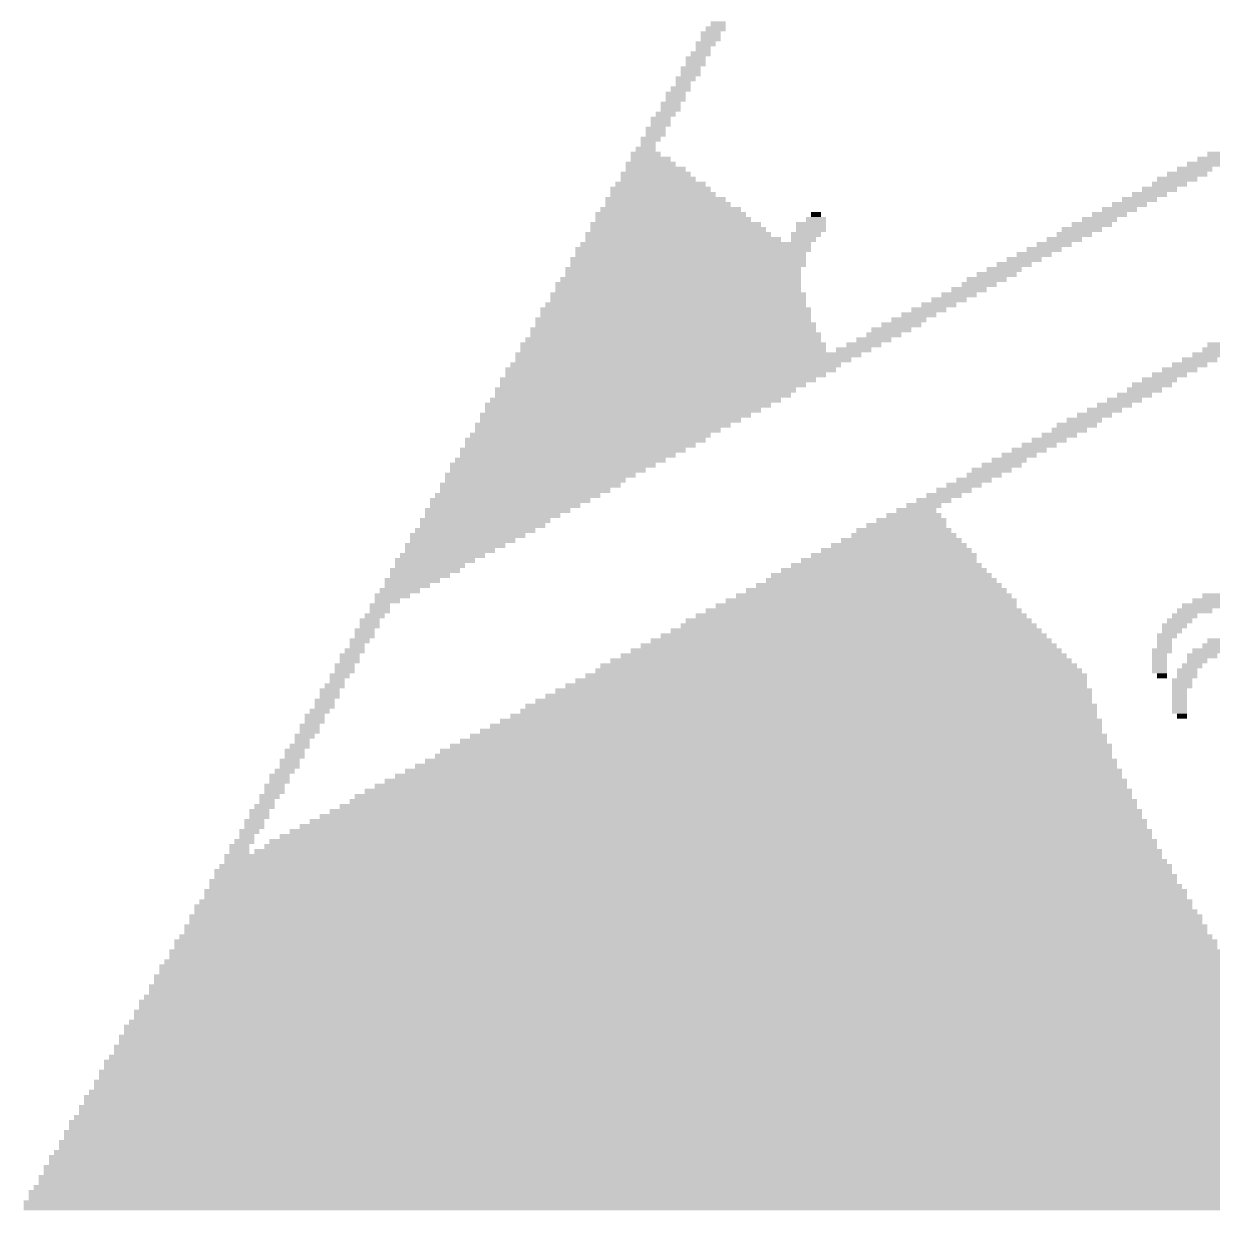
# Model space of a CAD drawing. Header units: inches. Extents: x 0.1 to 13.6, y 0 to 11.7.
# Drawn here: x 0.08 to 6.1, y 0.01 to 6.02 of the extents above; entities that cross this region are included whole.
import ezdxf

# ---------------------------------------------------------------- set-up
doc = ezdxf.new("R2010")
doc.units = ezdxf.units.IN
doc.header["$MEASUREMENT"] = 0

msp = doc.modelspace()

# ---------------------------------------------------------------- linework, layer by layer
for points in [[(3.6368, 6.009), (3.5606, 6.009), (3.6368, 6.0344), (3.5606, 6.0344)], [(3.6114, 5.9582), (3.5098, 5.9582), (3.6114, 5.9836), (3.5098, 5.9836)], [(3.6368, 5.9836), (3.5352, 5.9836), (3.6368, 6.009), (3.5352, 6.009)], [(3.586, 5.9074), (3.4844, 5.9074), (3.586, 5.9328), (3.4844, 5.9328)], [(3.5606, 5.882), (3.4844, 5.882), (3.5606, 5.9074), (3.4844, 5.9074)], [(3.6114, 5.9328), (3.5098, 5.9328), (3.6114, 5.9582), (3.5098, 5.9582)], [(3.5352, 5.8312), (3.4336, 5.8312), (3.5352, 5.8566), (3.4336, 5.8566)], [(3.5606, 5.8566), (3.459, 5.8566), (3.5606, 5.882), (3.459, 5.882)], [(3.5098, 5.7804), (3.4082, 5.7804), (3.5098, 5.8058), (3.4082, 5.8058)], [(3.5098, 5.755), (3.4082, 5.755), (3.5098, 5.7804), (3.4082, 5.7804)], [(3.5352, 5.8058), (3.4336, 5.8058), (3.5352, 5.8312), (3.4336, 5.8312)], [(3.4844, 5.7296), (3.3828, 5.7296), (3.4844, 5.755), (3.3828, 5.755)], [(3.459, 5.7042), (3.3828, 5.7042), (3.459, 5.7296), (3.3828, 5.7296)], [(3.4336, 5.6534), (3.332, 5.6534), (3.4336, 5.6788), (3.332, 5.6788)], [(3.459, 5.6788), (3.3574, 5.6788), (3.459, 5.7042), (3.3574, 5.7042)], [(3.4082, 5.6026), (3.3066, 5.6026), (3.4082, 5.628), (3.3066, 5.628)], [(3.4082, 5.5772), (3.3066, 5.5772), (3.4082, 5.6026), (3.3066, 5.6026)], [(3.4336, 5.628), (3.332, 5.628), (3.4336, 5.6534), (3.332, 5.6534)], [(3.3574, 5.5264), (3.2558, 5.5264), (3.3574, 5.5518), (3.2558, 5.5518)], [(3.3828, 5.5518), (3.2812, 5.5518), (3.3828, 5.5772), (3.2812, 5.5772)], [(3.332, 5.4756), (3.2304, 5.4756), (3.332, 5.501), (3.2304, 5.501)], [(3.3574, 5.501), (3.2558, 5.501), (3.3574, 5.5264), (3.2558, 5.5264)], [(3.3066, 5.4248), (3.205, 5.4248), (3.3066, 5.4502), (3.205, 5.4502)], [(3.2812, 5.3994), (3.205, 5.3994), (3.2812, 5.4248), (3.205, 5.4248)], [(3.332, 5.4502), (3.2304, 5.4502), (3.332, 5.4756), (3.2304, 5.4756)], [(3.3066, 5.3486), (3.1542, 5.3486), (3.3066, 5.374), (3.1542, 5.374)], [(3.2812, 5.374), (3.1796, 5.374), (3.2812, 5.3994), (3.1796, 5.3994)], [(6.253, 5.3486), (6.0752, 5.3486), (6.253, 5.374), (6.0752, 5.374)], [(3.3828, 5.2978), (3.1288, 5.2978), (3.3828, 5.3232), (3.1288, 5.3232)], [(3.4336, 5.2724), (3.1288, 5.2724), (3.4336, 5.2978), (3.1288, 5.2978)], [(3.3574, 5.3232), (3.1542, 5.3232), (3.3574, 5.3486), (3.1542, 5.3486)], [(6.1006, 5.2724), (5.9228, 5.2724), (6.1006, 5.2978), (5.9228, 5.2978)], [(6.1514, 5.2978), (5.9736, 5.2978), (6.1514, 5.3232), (5.9736, 5.3232)], [(6.2022, 5.3232), (6.0244, 5.3232), (6.2022, 5.3486), (6.0244, 5.3486)], [(3.459, 5.247), (3.1034, 5.247), (3.459, 5.2724), (3.1034, 5.2724)], [(3.4844, 5.2216), (3.1034, 5.2216), (3.4844, 5.247), (3.1034, 5.247)], [(6.0244, 5.2216), (5.8212, 5.2216), (6.0244, 5.247), (5.8212, 5.247)], [(6.0752, 5.247), (5.872, 5.247), (6.0752, 5.2724), (5.872, 5.2724)], [(3.5606, 5.1708), (3.0526, 5.1708), (3.5606, 5.1962), (3.0526, 5.1962)], [(3.5352, 5.1962), (3.078, 5.1962), (3.5352, 5.2216), (3.078, 5.2216)], [(5.9228, 5.1708), (5.745, 5.1708), (5.9228, 5.1962), (5.745, 5.1962)], [(5.9736, 5.1962), (5.7958, 5.1962), (5.9736, 5.2216), (5.7958, 5.2216)], [(3.6368, 5.12), (3.0272, 5.12), (3.6368, 5.1454), (3.0272, 5.1454)], [(3.6622, 5.0946), (3.0272, 5.0946), (3.6622, 5.12), (3.0272, 5.12)], [(3.586, 5.1454), (3.0526, 5.1454), (3.586, 5.1708), (3.0526, 5.1708)], [(5.7704, 5.0946), (5.5926, 5.0946), (5.7704, 5.12), (5.5926, 5.12)], [(5.8212, 5.12), (5.6434, 5.12), (5.8212, 5.1454), (5.6434, 5.1454)], [(5.872, 5.1454), (5.6942, 5.1454), (5.872, 5.1708), (5.6942, 5.1708)], [(3.7384, 5.0438), (2.9764, 5.0438), (3.7384, 5.0692), (2.9764, 5.0692)], [(3.713, 5.0692), (3.0018, 5.0692), (3.713, 5.0946), (3.0018, 5.0946)], [(4.1194, 5.0438), (4.0686, 5.0438), (4.1194, 5.0692), (4.0686, 5.0692)], [(5.6688, 5.0438), (5.491, 5.0438), (5.6688, 5.0692), (5.491, 5.0692)], [(5.7196, 5.0692), (5.5418, 5.0692), (5.7196, 5.0946), (5.5418, 5.0946)], [(3.8146, 4.993), (2.951, 4.993), (3.8146, 5.0184), (2.951, 5.0184)], [(3.7638, 5.0184), (2.9764, 5.0184), (3.7638, 5.0438), (2.9764, 5.0438)], [(4.1448, 4.993), (3.9924, 4.993), (4.1448, 5.0184), (3.9924, 5.0184)], [(4.1448, 5.0184), (4.0432, 5.0184), (4.1448, 5.0438), (4.0432, 5.0438)], [(5.5926, 4.993), (5.3894, 4.993), (5.5926, 5.0184), (5.3894, 5.0184)], [(5.618, 5.0184), (5.4402, 5.0184), (5.618, 5.0438), (5.4402, 5.0438)], [(3.8654, 4.9422), (2.9256, 4.9422), (3.8654, 4.9676), (2.9256, 4.9676)], [(3.9162, 4.9168), (2.9256, 4.9168), (3.9162, 4.9422), (2.9256, 4.9422)], [(3.84, 4.9676), (2.951, 4.9676), (3.84, 4.993), (2.951, 4.993)], [(4.1194, 4.9422), (3.967, 4.9422), (4.1194, 4.9676), (3.967, 4.9676)], [(4.094, 4.9168), (3.967, 4.9168), (4.094, 4.9422), (3.967, 4.9422)], [(4.1448, 4.9676), (3.9924, 4.9676), (4.1448, 4.993), (3.9924, 4.993)], [(5.4402, 4.9168), (5.2624, 4.9168), (5.4402, 4.9422), (5.2624, 4.9422)], [(5.491, 4.9422), (5.3132, 4.9422), (5.491, 4.9676), (5.3132, 4.9676)], [(5.5418, 4.9676), (5.3386, 4.9676), (5.5418, 4.993), (5.3386, 4.993)], [(4.0686, 4.866), (2.8748, 4.866), (4.0686, 4.8914), (2.8748, 4.8914)], [(4.0686, 4.8914), (2.9002, 4.8914), (4.0686, 4.9168), (2.9002, 4.9168)], [(5.3386, 4.866), (5.1608, 4.866), (5.3386, 4.8914), (5.1608, 4.8914)], [(5.3894, 4.8914), (5.2116, 4.8914), (5.3894, 4.9168), (5.2116, 4.9168)], [(4.0432, 4.8152), (2.8494, 4.8152), (4.0432, 4.8406), (2.8494, 4.8406)], [(4.0432, 4.8406), (2.8748, 4.8406), (4.0432, 4.866), (2.8748, 4.866)], [(5.237, 4.8152), (5.0592, 4.8152), (5.237, 4.8406), (5.0592, 4.8406)], [(5.2878, 4.8406), (5.11, 4.8406), (5.2878, 4.866), (5.11, 4.866)], [(4.0178, 4.7644), (2.824, 4.7644), (4.0178, 4.7898), (2.824, 4.7898)], [(4.0178, 4.739), (2.824, 4.739), (4.0178, 4.7644), (2.824, 4.7644)], [(4.0432, 4.7898), (2.8494, 4.7898), (4.0432, 4.8152), (2.8494, 4.8152)], [(5.11, 4.739), (4.9068, 4.739), (5.11, 4.7644), (4.9068, 4.7644)], [(5.1354, 4.7644), (4.9576, 4.7644), (5.1354, 4.7898), (4.9576, 4.7898)], [(5.1862, 4.7898), (5.0084, 4.7898), (5.1862, 4.8152), (5.0084, 4.8152)], [(4.0178, 4.6882), (2.7732, 4.6882), (4.0178, 4.7136), (2.7732, 4.7136)], [(4.0178, 4.7136), (2.7986, 4.7136), (4.0178, 4.739), (2.7986, 4.739)], [(5.0084, 4.6882), (4.8306, 4.6882), (5.0084, 4.7136), (4.8306, 4.7136)], [(5.0592, 4.7136), (4.856, 4.7136), (5.0592, 4.739), (4.856, 4.739)], [(4.0432, 4.6374), (2.7478, 4.6374), (4.0432, 4.6628), (2.7478, 4.6628)], [(4.0432, 4.612), (2.7478, 4.612), (4.0432, 4.6374), (2.7478, 4.6374)], [(4.0178, 4.6628), (2.7732, 4.6628), (4.0178, 4.6882), (2.7732, 4.6882)], [(4.856, 4.612), (4.6782, 4.612), (4.856, 4.6374), (4.6782, 4.6374)], [(4.9068, 4.6374), (4.729, 4.6374), (4.9068, 4.6628), (4.729, 4.6628)], [(4.9576, 4.6628), (4.7798, 4.6628), (4.9576, 4.6882), (4.7798, 4.6882)], [(4.0686, 4.5612), (2.697, 4.5612), (4.0686, 4.5866), (2.697, 4.5866)], [(4.0432, 4.5866), (2.7224, 4.5866), (4.0432, 4.612), (2.7224, 4.612)], [(4.7544, 4.5612), (4.5766, 4.5612), (4.7544, 4.5866), (4.5766, 4.5866)], [(4.8052, 4.5866), (4.6274, 4.5866), (4.8052, 4.612), (4.6274, 4.612)], [(4.0686, 4.5104), (2.6716, 4.5104), (4.0686, 4.5358), (2.6716, 4.5358)], [(4.0686, 4.5358), (2.697, 4.5358), (4.0686, 4.5612), (2.697, 4.5612)], [(4.6528, 4.5104), (4.475, 4.5104), (4.6528, 4.5358), (4.475, 4.5358)], [(4.7036, 4.5358), (4.5258, 4.5358), (4.7036, 4.5612), (4.5258, 4.5612)], [(4.094, 4.4596), (2.6462, 4.4596), (4.094, 4.485), (2.6462, 4.485)], [(4.1194, 4.4342), (2.6462, 4.4342), (4.1194, 4.4596), (2.6462, 4.4596)], [(4.094, 4.485), (2.6716, 4.485), (4.094, 4.5104), (2.6716, 4.5104)], [(4.5258, 4.4342), (4.348, 4.4342), (4.5258, 4.4596), (4.348, 4.4596)], [(4.5766, 4.4596), (4.3734, 4.4596), (4.5766, 4.485), (4.3734, 4.485)], [(4.6274, 4.485), (4.4242, 4.485), (4.6274, 4.5104), (4.4242, 4.5104)], [(4.1448, 4.3834), (2.5954, 4.3834), (4.1448, 4.4088), (2.5954, 4.4088)], [(4.1194, 4.4088), (2.6208, 4.4088), (4.1194, 4.4342), (2.6208, 4.4342)], [(4.4242, 4.3834), (4.2464, 4.3834), (4.4242, 4.4088), (4.2464, 4.4088)], [(4.475, 4.4088), (4.2972, 4.4088), (4.475, 4.4342), (4.2972, 4.4342)], [(6.2784, 4.3834), (6.0752, 4.3834), (6.2784, 4.4088), (6.0752, 4.4088)], [(4.3226, 4.3326), (2.57, 4.3326), (4.3226, 4.358), (2.57, 4.358)], [(4.1448, 4.358), (2.5954, 4.358), (4.1448, 4.3834), (2.5954, 4.3834)], [(4.3734, 4.358), (4.1956, 4.358), (4.3734, 4.3834), (4.1956, 4.3834)], [(6.1768, 4.3326), (5.999, 4.3326), (6.1768, 4.358), (5.999, 4.358)], [(6.2276, 4.358), (6.0498, 4.358), (6.2276, 4.3834), (6.0498, 4.3834)], [(4.1956, 4.2564), (2.5192, 4.2564), (4.1956, 4.2818), (2.5192, 4.2818)], [(4.221, 4.2818), (2.5446, 4.2818), (4.221, 4.3072), (2.5446, 4.3072)], [(4.2718, 4.3072), (2.57, 4.3072), (4.2718, 4.3326), (2.57, 4.3326)], [(6.0244, 4.2564), (5.8466, 4.2564), (6.0244, 4.2818), (5.8466, 4.2818)], [(6.0752, 4.2818), (5.8974, 4.2818), (6.0752, 4.3072), (5.8974, 4.3072)], [(6.126, 4.3072), (5.9482, 4.3072), (6.126, 4.3326), (5.9482, 4.3326)], [(4.094, 4.2056), (2.4938, 4.2056), (4.094, 4.231), (2.4938, 4.231)], [(4.1448, 4.231), (2.5192, 4.231), (4.1448, 4.2564), (2.5192, 4.2564)], [(5.9228, 4.2056), (5.745, 4.2056), (5.9228, 4.231), (5.745, 4.231)], [(5.9736, 4.231), (5.7958, 4.231), (5.9736, 4.2564), (5.7958, 4.2564)], [(3.9924, 4.1548), (2.4684, 4.1548), (3.9924, 4.1802), (2.4684, 4.1802)], [(3.967, 4.1294), (2.4684, 4.1294), (3.967, 4.1548), (2.4684, 4.1548)], [(4.0432, 4.1802), (2.4938, 4.1802), (4.0432, 4.2056), (2.4938, 4.2056)], [(5.7958, 4.1294), (5.618, 4.1294), (5.7958, 4.1548), (5.618, 4.1548)], [(5.8466, 4.1548), (5.6688, 4.1548), (5.8466, 4.1802), (5.6688, 4.1802)], [(5.8974, 4.1802), (5.6942, 4.1802), (5.8974, 4.2056), (5.6942, 4.2056)], [(3.8654, 4.0786), (2.4176, 4.0786), (3.8654, 4.104), (2.4176, 4.104)], [(3.9162, 4.104), (2.443, 4.104), (3.9162, 4.1294), (2.443, 4.1294)], [(5.6942, 4.0786), (5.5164, 4.0786), (5.6942, 4.104), (5.5164, 4.104)], [(5.745, 4.104), (5.5672, 4.104), (5.745, 4.1294), (5.5672, 4.1294)], [(3.7638, 4.0278), (2.3922, 4.0278), (3.7638, 4.0532), (2.3922, 4.0532)], [(3.8146, 4.0532), (2.4176, 4.0532), (3.8146, 4.0786), (2.4176, 4.0786)], [(5.5926, 4.0278), (5.4148, 4.0278), (5.5926, 4.0532), (5.4148, 4.0532)], [(5.6434, 4.0532), (5.4656, 4.0532), (5.6434, 4.0786), (5.4656, 4.0786)], [(3.6622, 3.977), (2.3668, 3.977), (3.6622, 4.0024), (2.3668, 4.0024)], [(3.6114, 3.9516), (2.3668, 3.9516), (3.6114, 3.977), (2.3668, 3.977)], [(3.713, 4.0024), (2.3922, 4.0024), (3.713, 4.0278), (2.3922, 4.0278)], [(5.4656, 3.9516), (5.2878, 3.9516), (5.4656, 3.977), (5.2878, 3.977)], [(5.5164, 3.977), (5.3132, 3.977), (5.5164, 4.0024), (5.3132, 4.0024)], [(5.5418, 4.0024), (5.364, 4.0024), (5.5418, 4.0278), (5.364, 4.0278)], [(3.5352, 3.9008), (2.316, 3.9008), (3.5352, 3.9262), (2.316, 3.9262)], [(3.5606, 3.9262), (2.3414, 3.9262), (3.5606, 3.9516), (2.3414, 3.9516)], [(5.364, 3.9008), (5.1862, 3.9008), (5.364, 3.9262), (5.1862, 3.9262)], [(5.4148, 3.9262), (5.237, 3.9262), (5.4148, 3.9516), (5.237, 3.9516)], [(3.4336, 3.85), (2.2906, 3.85), (3.4336, 3.8754), (2.2906, 3.8754)], [(3.4844, 3.8754), (2.316, 3.8754), (3.4844, 3.9008), (2.316, 3.9008)], [(5.2624, 3.85), (5.0846, 3.85), (5.2624, 3.8754), (5.0846, 3.8754)], [(5.3132, 3.8754), (5.1354, 3.8754), (5.3132, 3.9008), (5.1354, 3.9008)], [(3.2812, 3.7738), (2.2398, 3.7738), (3.2812, 3.7992), (2.2398, 3.7992)], [(3.332, 3.7992), (2.2652, 3.7992), (3.332, 3.8246), (2.2652, 3.8246)], [(3.3828, 3.8246), (2.2906, 3.8246), (3.3828, 3.85), (2.2906, 3.85)], [(5.1354, 3.7738), (4.9322, 3.7738), (5.1354, 3.7992), (4.9322, 3.7992)], [(5.1608, 3.7992), (4.983, 3.7992), (5.1608, 3.8246), (4.983, 3.8246)], [(5.2116, 3.8246), (5.0338, 3.8246), (5.2116, 3.85), (5.0338, 3.85)], [(3.1796, 3.723), (2.2144, 3.723), (3.1796, 3.7484), (2.2144, 3.7484)], [(3.2304, 3.7484), (2.2398, 3.7484), (3.2304, 3.7738), (2.2398, 3.7738)], [(5.0338, 3.723), (4.856, 3.723), (5.0338, 3.7484), (4.856, 3.7484)], [(5.0846, 3.7484), (4.8814, 3.7484), (5.0846, 3.7738), (4.8814, 3.7738)], [(3.1034, 3.6722), (2.189, 3.6722), (3.1034, 3.6976), (2.189, 3.6976)], [(3.0526, 3.6468), (2.189, 3.6468), (3.0526, 3.6722), (2.189, 3.6722)], [(3.1288, 3.6976), (2.2144, 3.6976), (3.1288, 3.723), (2.2144, 3.723)], [(4.8814, 3.6468), (4.7036, 3.6468), (4.8814, 3.6722), (4.7036, 3.6722)], [(4.9322, 3.6722), (4.7544, 3.6722), (4.9322, 3.6976), (4.7544, 3.6976)], [(4.983, 3.6976), (4.8052, 3.6976), (4.983, 3.723), (4.8052, 3.723)], [(2.951, 3.596), (2.1382, 3.596), (2.951, 3.6214), (2.1382, 3.6214)], [(3.0018, 3.6214), (2.1636, 3.6214), (3.0018, 3.6468), (2.1636, 3.6468)], [(4.7798, 3.596), (4.602, 3.596), (4.7798, 3.6214), (4.602, 3.6214)], [(4.8306, 3.6214), (4.6528, 3.6214), (4.8306, 3.6468), (4.6528, 3.6468)], [(2.8494, 3.5452), (2.1128, 3.5452), (2.8494, 3.5706), (2.1128, 3.5706)], [(2.9002, 3.5706), (2.1382, 3.5706), (2.9002, 3.596), (2.1382, 3.596)], [(4.7036, 3.5452), (4.5004, 3.5452), (4.7036, 3.5706), (4.5004, 3.5706)], [(4.729, 3.5706), (4.5512, 3.5706), (4.729, 3.596), (4.5512, 3.596)], [(2.7478, 3.4944), (2.0874, 3.4944), (2.7478, 3.5198), (2.0874, 3.5198)], [(2.7224, 3.469), (2.0874, 3.469), (2.7224, 3.4944), (2.0874, 3.4944)], [(2.7986, 3.5198), (2.1128, 3.5198), (2.7986, 3.5452), (2.1128, 3.5452)], [(4.7544, 3.469), (4.348, 3.469), (4.7544, 3.4944), (4.348, 3.4944)], [(4.7544, 3.4944), (4.3988, 3.4944), (4.7544, 3.5198), (4.3988, 3.5198)], [(4.729, 3.5198), (4.4496, 3.5198), (4.729, 3.5452), (4.4496, 3.5452)], [(2.6208, 3.4182), (2.0366, 3.4182), (2.6208, 3.4436), (2.0366, 3.4436)], [(2.6716, 3.4436), (2.062, 3.4436), (2.6716, 3.469), (2.062, 3.469)], [(4.8052, 3.4182), (4.2718, 3.4182), (4.8052, 3.4436), (4.2718, 3.4436)], [(4.7798, 3.4436), (4.2972, 3.4436), (4.7798, 3.469), (4.2972, 3.469)], [(2.5192, 3.3674), (2.0112, 3.3674), (2.5192, 3.3928), (2.0112, 3.3928)], [(2.57, 3.3928), (2.0366, 3.3928), (2.57, 3.4182), (2.0366, 3.4182)], [(4.856, 3.3674), (4.1702, 3.3674), (4.856, 3.3928), (4.1702, 3.3928)], [(4.8306, 3.3928), (4.221, 3.3928), (4.8306, 3.4182), (4.221, 3.4182)], [(2.3668, 3.2912), (1.9604, 3.2912), (2.3668, 3.3166), (1.9604, 3.3166)], [(2.4176, 3.3166), (1.9858, 3.3166), (2.4176, 3.342), (1.9858, 3.342)], [(2.4684, 3.342), (2.0112, 3.342), (2.4684, 3.3674), (2.0112, 3.3674)], [(4.9068, 3.2912), (4.0178, 3.2912), (4.9068, 3.3166), (4.0178, 3.3166)], [(4.9068, 3.3166), (4.0686, 3.3166), (4.9068, 3.342), (4.0686, 3.342)], [(4.8814, 3.342), (4.1194, 3.342), (4.8814, 3.3674), (4.1194, 3.3674)], [(2.2906, 3.2404), (1.935, 3.2404), (2.2906, 3.2658), (1.935, 3.2658)], [(2.316, 3.2658), (1.9604, 3.2658), (2.316, 3.2912), (1.9604, 3.2912)], [(4.9576, 3.2404), (3.9162, 3.2404), (4.9576, 3.2658), (3.9162, 3.2658)], [(4.9322, 3.2658), (3.967, 3.2658), (4.9322, 3.2912), (3.967, 3.2912)], [(2.189, 3.1896), (1.9096, 3.1896), (2.189, 3.215), (1.9096, 3.215)], [(2.2398, 3.215), (1.935, 3.215), (2.2398, 3.2404), (1.935, 3.2404)], [(5.0084, 3.1896), (3.84, 3.1896), (5.0084, 3.215), (3.84, 3.215)], [(4.983, 3.215), (3.8654, 3.215), (4.983, 3.2404), (3.8654, 3.2404)], [(2.0366, 3.1134), (1.8588, 3.1134), (2.0366, 3.1388), (1.8588, 3.1388)], [(2.0874, 3.1388), (1.8842, 3.1388), (2.0874, 3.1642), (1.8842, 3.1642)], [(2.1382, 3.1642), (1.9096, 3.1642), (2.1382, 3.1896), (1.9096, 3.1896)], [(5.0846, 3.1134), (3.6876, 3.1134), (5.0846, 3.1388), (3.6876, 3.1388)], [(5.0592, 3.1388), (3.7384, 3.1388), (5.0592, 3.1642), (3.7384, 3.1642)], [(5.0338, 3.1642), (3.7892, 3.1642), (5.0338, 3.1896), (3.7892, 3.1896)], [(6.2784, 3.1134), (6.0498, 3.1134), (6.2784, 3.1388), (6.0498, 3.1388)], [(1.935, 3.0626), (1.8334, 3.0626), (1.935, 3.088), (1.8334, 3.088)], [(1.9858, 3.088), (1.8588, 3.088), (1.9858, 3.1134), (1.8588, 3.1134)], [(5.11, 3.0626), (3.586, 3.0626), (5.11, 3.088), (3.586, 3.088)], [(5.11, 3.088), (3.6368, 3.088), (5.11, 3.1134), (3.6368, 3.1134)], [(6.38, 3.0626), (5.9482, 3.0626), (6.38, 3.088), (5.9482, 3.088)], [(6.3292, 3.088), (5.999, 3.088), (6.3292, 3.1134), (5.999, 3.1134)], [(1.8842, 2.9864), (1.7826, 2.9864), (1.8842, 3.0118), (1.7826, 3.0118)], [(1.9096, 3.0118), (1.808, 3.0118), (1.9096, 3.0372), (1.808, 3.0372)], [(1.935, 3.0372), (1.8334, 3.0372), (1.935, 3.0626), (1.8334, 3.0626)], [(5.1862, 2.9864), (3.4336, 2.9864), (5.1862, 3.0118), (3.4336, 3.0118)], [(5.1608, 3.0118), (3.4844, 3.0118), (5.1608, 3.0372), (3.4844, 3.0372)], [(5.1354, 3.0372), (3.5352, 3.0372), (5.1354, 3.0626), (3.5352, 3.0626)], [(5.999, 2.9864), (5.872, 2.9864), (5.999, 3.0118), (5.872, 3.0118)], [(6.0244, 3.0118), (5.8974, 3.0118), (6.0244, 3.0372), (5.8974, 3.0372)], [(6.1006, 3.0372), (5.9228, 3.0372), (6.1006, 3.0626), (5.9228, 3.0626)], [(1.8588, 2.9356), (1.7572, 2.9356), (1.8588, 2.961), (1.7572, 2.961)], [(1.8842, 2.961), (1.7826, 2.961), (1.8842, 2.9864), (1.7826, 2.9864)], [(5.237, 2.9356), (3.3574, 2.9356), (5.237, 2.961), (3.3574, 2.961)], [(5.2116, 2.961), (3.4082, 2.961), (5.2116, 2.9864), (3.4082, 2.9864)], [(5.9736, 2.961), (5.8466, 2.961), (5.9736, 2.9864), (5.8466, 2.9864)], [(5.9482, 2.9356), (5.8466, 2.9356), (5.9482, 2.961), (5.8466, 2.961)], [(1.8334, 2.8848), (1.7318, 2.8848), (1.8334, 2.9102), (1.7318, 2.9102)], [(1.8588, 2.9102), (1.7572, 2.9102), (1.8588, 2.9356), (1.7572, 2.9356)], [(5.2878, 2.8848), (3.2558, 2.8848), (5.2878, 2.9102), (3.2558, 2.9102)], [(5.2624, 2.9102), (3.3066, 2.9102), (5.2624, 2.9356), (3.3066, 2.9356)], [(5.9228, 2.9102), (5.8212, 2.9102), (5.9228, 2.9356), (5.8212, 2.9356)], [(5.8974, 2.8848), (5.8212, 2.8848), (5.8974, 2.9102), (5.8212, 2.9102)], [(6.4562, 2.8848), (6.0752, 2.8848), (6.4562, 2.9102), (6.0752, 2.9102)], [(1.7826, 2.8086), (1.681, 2.8086), (1.7826, 2.834), (1.681, 2.834)], [(1.808, 2.834), (1.7064, 2.834), (1.808, 2.8594), (1.7064, 2.8594)], [(1.808, 2.8594), (1.7318, 2.8594), (1.808, 2.8848), (1.7318, 2.8848)], [(5.364, 2.8086), (3.1034, 2.8086), (5.364, 2.834), (3.1034, 2.834)], [(5.3386, 2.834), (3.1542, 2.834), (5.3386, 2.8594), (3.1542, 2.8594)], [(5.3132, 2.8594), (3.205, 2.8594), (5.3132, 2.8848), (3.205, 2.8848)], [(5.8974, 2.834), (5.7958, 2.834), (5.8974, 2.8594), (5.7958, 2.8594)], [(5.872, 2.8086), (5.7958, 2.8086), (5.872, 2.834), (5.7958, 2.834)], [(5.8974, 2.8594), (5.8212, 2.8594), (5.8974, 2.8848), (5.8212, 2.8848)], [(6.126, 2.8086), (5.9736, 2.8086), (6.126, 2.834), (5.9736, 2.834)], [(6.1514, 2.834), (5.999, 2.834), (6.1514, 2.8594), (5.999, 2.8594)], [(6.4816, 2.8594), (6.0498, 2.8594), (6.4816, 2.8848), (6.0498, 2.8848)], [(1.7572, 2.7578), (1.6556, 2.7578), (1.7572, 2.7832), (1.6556, 2.7832)], [(1.7826, 2.7832), (1.681, 2.7832), (1.7826, 2.8086), (1.681, 2.8086)], [(5.4148, 2.7578), (3.0018, 2.7578), (5.4148, 2.7832), (3.0018, 2.7832)], [(5.3894, 2.7832), (3.0526, 2.7832), (5.3894, 2.8086), (3.0526, 2.8086)], [(5.872, 2.7832), (5.7958, 2.7832), (5.872, 2.8086), (5.7958, 2.8086)], [(5.872, 2.7578), (5.7958, 2.7578), (5.872, 2.7832), (5.7958, 2.7832)], [(6.0498, 2.7578), (5.9482, 2.7578), (6.0498, 2.7832), (5.9482, 2.7832)], [(6.0752, 2.7832), (5.9736, 2.7832), (6.0752, 2.8086), (5.9736, 2.8086)], [(1.7318, 2.707), (1.6302, 2.707), (1.7318, 2.7324), (1.6302, 2.7324)], [(1.7572, 2.7324), (1.6556, 2.7324), (1.7572, 2.7578), (1.6556, 2.7578)], [(5.4656, 2.707), (2.9256, 2.707), (5.4656, 2.7324), (2.9256, 2.7324)], [(5.4402, 2.7324), (2.9764, 2.7324), (5.4402, 2.7578), (2.9764, 2.7578)], [(5.872, 2.7324), (5.7958, 2.7324), (5.872, 2.7578), (5.7958, 2.7578)], [(5.872, 2.707), (5.8212, 2.707), (5.872, 2.7324), (5.8212, 2.7324)], [(6.0244, 2.7324), (5.9228, 2.7324), (6.0244, 2.7578), (5.9228, 2.7578)], [(6.0244, 2.707), (5.9228, 2.707), (6.0244, 2.7324), (5.9228, 2.7324)], [(1.681, 2.6308), (1.5794, 2.6308), (1.681, 2.6562), (1.5794, 2.6562)], [(1.7064, 2.6562), (1.6048, 2.6562), (1.7064, 2.6816), (1.6048, 2.6816)], [(1.7064, 2.6816), (1.6302, 2.6816), (1.7064, 2.707), (1.6302, 2.707)], [(5.491, 2.6308), (2.7732, 2.6308), (5.491, 2.6562), (2.7732, 2.6562)], [(5.4656, 2.6562), (2.824, 2.6562), (5.4656, 2.6816), (2.824, 2.6816)], [(5.4656, 2.6816), (2.8748, 2.6816), (5.4656, 2.707), (2.8748, 2.707)], [(5.999, 2.6816), (5.8974, 2.6816), (5.999, 2.707), (5.8974, 2.707)], [(5.999, 2.6562), (5.8974, 2.6562), (5.999, 2.6816), (5.8974, 2.6816)], [(5.9736, 2.6308), (5.8974, 2.6308), (5.9736, 2.6562), (5.8974, 2.6562)], [(1.6556, 2.58), (1.554, 2.58), (1.6556, 2.6054), (1.554, 2.6054)], [(1.681, 2.6054), (1.5794, 2.6054), (1.681, 2.6308), (1.5794, 2.6308)], [(5.491, 2.58), (2.6716, 2.58), (5.491, 2.6054), (2.6716, 2.6054)], [(5.491, 2.6054), (2.7224, 2.6054), (5.491, 2.6308), (2.7224, 2.6308)], [(5.9736, 2.6054), (5.8974, 2.6054), (5.9736, 2.6308), (5.8974, 2.6308)], [(5.9736, 2.58), (5.8974, 2.58), (5.9736, 2.6054), (5.8974, 2.6054)], [(1.6048, 2.5038), (1.5032, 2.5038), (1.6048, 2.5292), (1.5032, 2.5292)], [(1.6302, 2.5292), (1.5286, 2.5292), (1.6302, 2.5546), (1.5286, 2.5546)], [(1.6556, 2.5546), (1.554, 2.5546), (1.6556, 2.58), (1.554, 2.58)], [(5.5164, 2.5038), (2.5446, 2.5038), (5.5164, 2.5292), (2.5446, 2.5292)], [(5.5164, 2.5292), (2.5954, 2.5292), (5.5164, 2.5546), (2.5954, 2.5546)], [(5.5164, 2.5546), (2.6208, 2.5546), (5.5164, 2.58), (2.6208, 2.58)], [(5.9736, 2.5546), (5.8974, 2.5546), (5.9736, 2.58), (5.8974, 2.58)], [(5.9736, 2.5292), (5.8974, 2.5292), (5.9736, 2.5546), (5.8974, 2.5546)], [(5.9736, 2.5038), (5.9228, 2.5038), (5.9736, 2.5292), (5.9228, 2.5292)], [(1.5794, 2.453), (1.4778, 2.453), (1.5794, 2.4784), (1.4778, 2.4784)], [(1.6048, 2.4784), (1.5032, 2.4784), (1.6048, 2.5038), (1.5032, 2.5038)], [(5.5418, 2.453), (2.443, 2.453), (5.5418, 2.4784), (2.443, 2.4784)], [(5.5418, 2.4784), (2.4938, 2.4784), (5.5418, 2.5038), (2.4938, 2.5038)], [(1.554, 2.4022), (1.4524, 2.4022), (1.554, 2.4276), (1.4524, 2.4276)], [(1.5794, 2.4276), (1.4778, 2.4276), (1.5794, 2.453), (1.4778, 2.453)], [(5.5672, 2.4022), (2.3414, 2.4022), (5.5672, 2.4276), (2.3414, 2.4276)], [(5.5418, 2.4276), (2.3922, 2.4276), (5.5418, 2.453), (2.3922, 2.453)], [(1.5032, 2.326), (1.4016, 2.326), (1.5032, 2.3514), (1.4016, 2.3514)], [(1.5286, 2.3514), (1.427, 2.3514), (1.5286, 2.3768), (1.427, 2.3768)], [(1.5286, 2.3768), (1.4524, 2.3768), (1.5286, 2.4022), (1.4524, 2.4022)], [(5.5926, 2.326), (2.189, 2.326), (5.5926, 2.3514), (2.189, 2.3514)], [(5.5926, 2.3514), (2.2398, 2.3514), (5.5926, 2.3768), (2.2398, 2.3768)], [(5.5672, 2.3768), (2.2906, 2.3768), (5.5672, 2.4022), (2.2906, 2.4022)], [(1.4778, 2.2752), (1.3762, 2.2752), (1.4778, 2.3006), (1.3762, 2.3006)], [(1.5032, 2.3006), (1.4016, 2.3006), (1.5032, 2.326), (1.4016, 2.326)], [(5.618, 2.2752), (2.1128, 2.2752), (5.618, 2.3006), (2.1128, 2.3006)], [(5.5926, 2.3006), (2.1636, 2.3006), (5.5926, 2.326), (2.1636, 2.326)], [(1.4524, 2.2244), (1.3508, 2.2244), (1.4524, 2.2498), (1.3508, 2.2498)], [(1.4778, 2.2498), (1.3762, 2.2498), (1.4778, 2.2752), (1.3762, 2.2752)], [(5.6434, 2.2244), (2.0112, 2.2244), (5.6434, 2.2498), (2.0112, 2.2498)], [(5.618, 2.2498), (2.062, 2.2498), (5.618, 2.2752), (2.062, 2.2752)], [(1.4016, 2.1482), (1.3, 2.1482), (1.4016, 2.1736), (1.3, 2.1736)], [(1.427, 2.199), (1.3254, 2.199), (1.427, 2.2244), (1.3254, 2.2244)], [(1.427, 2.1736), (1.3254, 2.1736), (1.427, 2.199), (1.3254, 2.199)], [(5.6688, 2.1482), (1.8588, 2.1482), (5.6688, 2.1736), (1.8588, 2.1736)], [(5.6688, 2.1736), (1.9096, 2.1736), (5.6688, 2.199), (1.9096, 2.199)], [(5.6434, 2.199), (1.9604, 2.199), (5.6434, 2.2244), (1.9604, 2.2244)], [(1.3762, 2.0974), (1.2746, 2.0974), (1.3762, 2.1228), (1.2746, 2.1228)], [(1.4016, 2.1228), (1.3, 2.1228), (1.4016, 2.1482), (1.3, 2.1482)], [(5.6942, 2.0974), (1.7572, 2.0974), (5.6942, 2.1228), (1.7572, 2.1228)], [(5.6942, 2.1228), (1.808, 2.1228), (5.6942, 2.1482), (1.808, 2.1482)], [(1.3508, 2.0466), (1.2492, 2.0466), (1.3508, 2.072), (1.2492, 2.072)], [(1.3508, 2.072), (1.2746, 2.072), (1.3508, 2.0974), (1.2746, 2.0974)], [(5.7196, 2.0466), (1.681, 2.0466), (5.7196, 2.072), (1.681, 2.072)], [(5.7196, 2.072), (1.7318, 2.072), (5.7196, 2.0974), (1.7318, 2.0974)], [(1.3, 1.9704), (1.1984, 1.9704), (1.3, 1.9958), (1.1984, 1.9958)], [(1.3254, 2.0212), (1.2238, 2.0212), (1.3254, 2.0466), (1.2238, 2.0466)], [(1.3254, 1.9958), (1.2238, 1.9958), (1.3254, 2.0212), (1.2238, 2.0212)], [(5.7704, 1.9704), (1.5286, 1.9704), (5.7704, 1.9958), (1.5286, 1.9958)], [(5.745, 1.9958), (1.5794, 1.9958), (5.745, 2.0212), (1.5794, 2.0212)], [(5.745, 2.0212), (1.6302, 2.0212), (5.745, 2.0466), (1.6302, 2.0466)], [(1.2746, 1.9196), (1.173, 1.9196), (1.2746, 1.945), (1.173, 1.945)], [(1.3, 1.945), (1.1984, 1.945), (1.3, 1.9704), (1.1984, 1.9704)], [(5.7958, 1.9196), (1.427, 1.9196), (5.7958, 1.945), (1.427, 1.945)], [(5.7704, 1.945), (1.4778, 1.945), (5.7704, 1.9704), (1.4778, 1.9704)], [(1.2238, 1.8434), (1.1222, 1.8434), (1.2238, 1.8688), (1.1222, 1.8688)], [(1.2492, 1.8688), (1.1476, 1.8688), (1.2492, 1.8942), (1.1476, 1.8942)], [(1.2492, 1.8942), (1.173, 1.8942), (1.2492, 1.9196), (1.173, 1.9196)], [(5.8212, 1.8434), (1.3, 1.8434), (5.8212, 1.8688), (1.3, 1.8688)], [(5.8212, 1.8688), (1.3254, 1.8688), (5.8212, 1.8942), (1.3254, 1.8942)], [(5.7958, 1.8942), (1.3762, 1.8942), (5.7958, 1.9196), (1.3762, 1.9196)], [(5.8466, 1.7926), (1.0968, 1.7926), (5.8466, 1.818), (1.0968, 1.818)], [(1.2238, 1.818), (1.1222, 1.818), (1.2238, 1.8434), (1.1222, 1.8434)], [(5.8466, 1.818), (1.2492, 1.818), (5.8466, 1.8434), (1.2492, 1.8434)], [(5.8974, 1.7418), (1.0714, 1.7418), (5.8974, 1.7672), (1.0714, 1.7672)], [(5.872, 1.7672), (1.0968, 1.7672), (5.872, 1.7926), (1.0968, 1.7926)], [(5.9228, 1.6656), (1.0206, 1.6656), (5.9228, 1.691), (1.0206, 1.691)], [(5.8974, 1.7164), (1.046, 1.7164), (5.8974, 1.7418), (1.046, 1.7418)], [(5.9228, 1.691), (1.046, 1.691), (5.9228, 1.7164), (1.046, 1.7164)], [(5.9736, 1.6148), (0.9952, 1.6148), (5.9736, 1.6402), (0.9952, 1.6402)], [(5.9482, 1.6402), (1.0206, 1.6402), (5.9482, 1.6656), (1.0206, 1.6656)], [(5.999, 1.564), (0.9698, 1.564), (5.999, 1.5894), (0.9698, 1.5894)], [(5.9736, 1.5894), (0.9952, 1.5894), (5.9736, 1.6148), (0.9952, 1.6148)], [(6.0498, 1.4878), (0.919, 1.4878), (6.0498, 1.5132), (0.919, 1.5132)], [(5.999, 1.5386), (0.9444, 1.5386), (5.999, 1.564), (0.9444, 1.564)], [(6.0244, 1.5132), (0.9444, 1.5132), (6.0244, 1.5386), (0.9444, 1.5386)], [(6.0752, 1.437), (0.8936, 1.437), (6.0752, 1.4624), (0.8936, 1.4624)], [(6.0498, 1.4624), (0.919, 1.4624), (6.0498, 1.4878), (0.919, 1.4878)], [(6.126, 1.3608), (0.8428, 1.3608), (6.126, 1.3862), (0.8428, 1.3862)], [(6.1006, 1.3862), (0.8682, 1.3862), (6.1006, 1.4116), (0.8682, 1.4116)], [(6.0752, 1.4116), (0.8936, 1.4116), (6.0752, 1.437), (0.8936, 1.437)], [(6.1514, 1.31), (0.8174, 1.31), (6.1514, 1.3354), (0.8174, 1.3354)], [(6.126, 1.3354), (0.8428, 1.3354), (6.126, 1.3608), (0.8428, 1.3608)], [(6.1768, 1.2592), (0.792, 1.2592), (6.1768, 1.2846), (0.792, 1.2846)], [(6.1514, 1.2846), (0.8174, 1.2846), (6.1514, 1.31), (0.8174, 1.31)], [(6.2022, 1.183), (0.7412, 1.183), (6.2022, 1.2084), (0.7412, 1.2084)], [(6.1768, 1.2338), (0.7666, 1.2338), (6.1768, 1.2592), (0.7666, 1.2592)], [(6.2022, 1.2084), (0.7666, 1.2084), (6.2022, 1.2338), (0.7666, 1.2338)], [(6.2276, 1.1322), (0.7158, 1.1322), (6.2276, 1.1576), (0.7158, 1.1576)], [(6.2276, 1.1576), (0.7412, 1.1576), (6.2276, 1.183), (0.7412, 1.183)], [(6.253, 1.0814), (0.6904, 1.0814), (6.253, 1.1068), (0.6904, 1.1068)], [(6.253, 1.1068), (0.7158, 1.1068), (6.253, 1.1322), (0.7158, 1.1322)], [(6.3038, 1.0052), (0.6396, 1.0052), (6.3038, 1.0306), (0.6396, 1.0306)], [(6.2784, 1.056), (0.665, 1.056), (6.2784, 1.0814), (0.665, 1.0814)], [(6.2784, 1.0306), (0.665, 1.0306), (6.2784, 1.056), (0.665, 1.056)], [(6.3292, 0.9544), (0.6142, 0.9544), (6.3292, 0.9798), (0.6142, 0.9798)], [(6.3038, 0.9798), (0.6396, 0.9798), (6.3038, 1.0052), (0.6396, 1.0052)], [(6.38, 0.8782), (0.5634, 0.8782), (6.38, 0.9036), (0.5634, 0.9036)], [(6.3546, 0.929), (0.5888, 0.929), (6.3546, 0.9544), (0.5888, 0.9544)], [(6.38, 0.9036), (0.5888, 0.9036), (6.38, 0.929), (0.5888, 0.929)], [(6.4308, 0.8274), (0.538, 0.8274), (6.4308, 0.8528), (0.538, 0.8528)], [(6.4054, 0.8528), (0.5634, 0.8528), (6.4054, 0.8782), (0.5634, 0.8782)], [(6.4816, 0.7766), (0.5126, 0.7766), (6.4816, 0.802), (0.5126, 0.802)], [(6.4562, 0.802), (0.538, 0.802), (6.4562, 0.8274), (0.538, 0.8274)], [(6.5578, 0.7004), (0.4618, 0.7004), (6.5578, 0.7258), (0.4618, 0.7258)], [(6.507, 0.7512), (0.4872, 0.7512), (6.507, 0.7766), (0.4872, 0.7766)], [(6.5324, 0.7258), (0.4872, 0.7258), (6.5324, 0.7512), (0.4872, 0.7512)], [(6.6594, 0.6496), (0.4364, 0.6496), (6.6594, 0.675), (0.4364, 0.675)], [(6.6086, 0.675), (0.4618, 0.675), (6.6086, 0.7004), (0.4618, 0.7004)], [(6.7864, 0.5988), (0.411, 0.5988), (6.7864, 0.6242), (0.411, 0.6242)], [(6.7102, 0.6242), (0.4364, 0.6242), (6.7102, 0.6496), (0.4364, 0.6496)], [(8.539, 0.5226), (0.3602, 0.5226), (8.539, 0.548), (0.3602, 0.548)], [(8.4628, 0.5734), (0.3856, 0.5734), (8.4628, 0.5988), (0.3856, 0.5988)], [(8.5136, 0.548), (0.3856, 0.548), (8.5136, 0.5734), (0.3856, 0.5734)], [(13.4158, 0.4718), (0.3348, 0.4718), (13.4158, 0.4972), (0.3348, 0.4972)], [(13.3904, 0.4972), (0.3602, 0.4972), (13.3904, 0.5226), (0.3602, 0.5226)], [(13.4158, 0.4464), (0.3094, 0.4464), (13.4158, 0.4718), (0.3094, 0.4718)], [(13.4412, 0.421), (0.3094, 0.421), (13.4412, 0.4464), (0.3094, 0.4464)], [(13.4666, 0.3448), (0.2586, 0.3448), (13.4666, 0.3702), (0.2586, 0.3702)], [(13.4412, 0.3956), (0.284, 0.3956), (13.4412, 0.421), (0.284, 0.421)], [(13.4666, 0.3702), (0.284, 0.3702), (13.4666, 0.3956), (0.284, 0.3956)], [(13.5174, 0.294), (0.2332, 0.294), (13.5174, 0.3194), (0.2332, 0.3194)], [(13.492, 0.3194), (0.2586, 0.3194), (13.492, 0.3448), (0.2586, 0.3448)], [(13.5428, 0.2178), (0.1824, 0.2178), (13.5428, 0.2432), (0.1824, 0.2432)], [(13.5174, 0.2686), (0.2078, 0.2686), (13.5174, 0.294), (0.2078, 0.294)], [(13.5428, 0.2432), (0.2078, 0.2432), (13.5428, 0.2686), (0.2078, 0.2686)], [(13.5682, 0.167), (0.157, 0.167), (13.5682, 0.1924), (0.157, 0.1924)], [(13.5682, 0.1924), (0.1824, 0.1924), (13.5682, 0.2178), (0.1824, 0.2178)], [(13.619, 0.1162), (0.1316, 0.1162), (13.619, 0.1416), (0.1316, 0.1416)], [(13.5936, 0.1416), (0.157, 0.1416), (13.5936, 0.167), (0.157, 0.167)], [(13.6444, 0.04), (0.0808, 0.04), (13.6444, 0.0654), (0.0808, 0.0654)], [(13.619, 0.0908), (0.1062, 0.0908), (13.619, 0.1162), (0.1062, 0.1162)], [(13.6444, 0.0654), (0.1062, 0.0654), (13.6444, 0.0908), (0.1062, 0.0908)], [(13.6444, 0.0146), (0.0808, 0.0146), (13.6444, 0.04), (0.0808, 0.04)]]:
    msp.add_solid(points)

doc.saveas('drawing.dxf')
